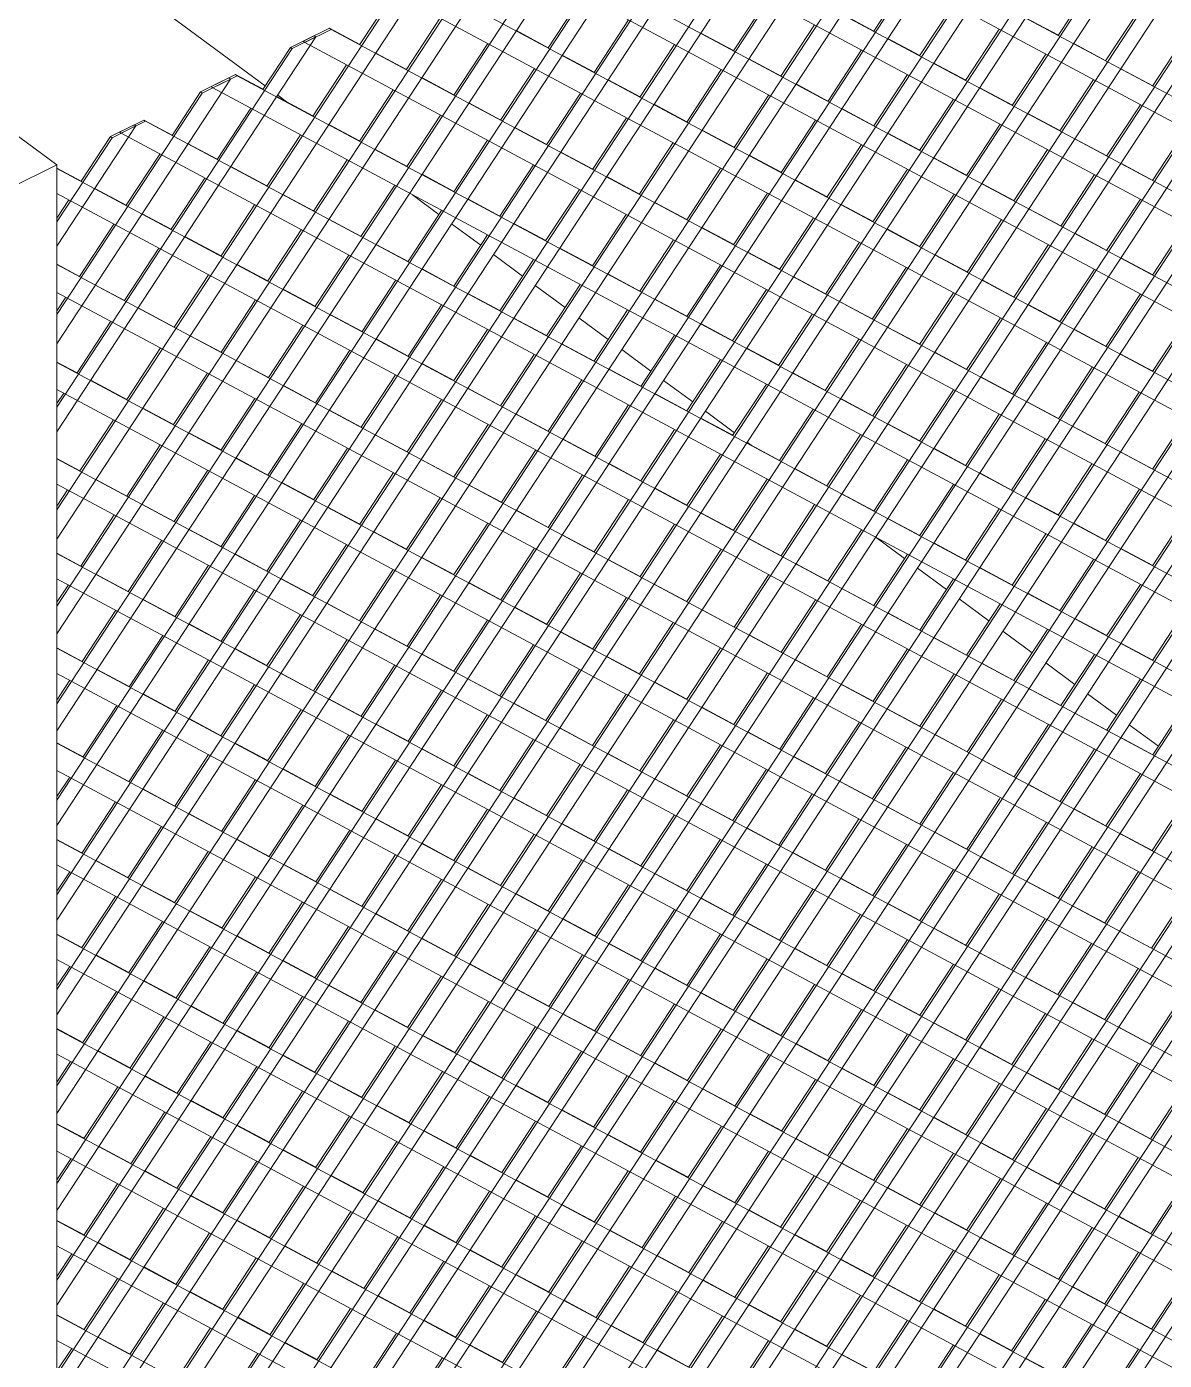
# Model space of a CAD drawing. Header units: metres. Extents: x 63 to 378, y -27 to 78.
# Drawn here: x 325.312 to 326.626, y 1.071 to 2.61 of the extents above; entities that cross this region are included whole.
import ezdxf

# ---------------------------------------------------------------- set-up
doc = ezdxf.new("R2010")
doc.units = ezdxf.units.M
doc.layers.add('M-EQPM', color=7, linetype='Continuous', lineweight=18)

# ---------------------------------------------------------------- blocks, each defined once
blk = doc.blocks.new('C_S_L_Torre - Baltimore CPSC-0817-08L - C_S_L_Torre - Baltimore CPSC-0817-08L-2352271-3D BOMBAS')
at = {"layer": 'M-EQPM'}
for p, q in [((-51.9214, 2.4508), (-55.2766, 4.93)), ((-51.6807, 2.542), (-53.2776, 3.722)), ((-49.9242, 3.4338), (-51.9214, 0.3912)), ((-51.9214, 0.3622), (-49.9242, 3.4048)), ((-51.9214, 0.4714), (-49.9983, 3.4012)), ((-50.0265, 3.3872), (-51.8855, 0.5551)), ((-51.9214, 0.5805), (-50.1043, 3.3487)), ((-50.1326, 3.3348), (-51.9214, 0.6096)), ((-49.9242, 3.3227), (-51.9214, 0.2801)), ((-51.9214, 0.6897), (-50.2104, 3.2963)), ((-50.2409, 3.2813), (-51.9214, 0.7211)), ((-51.9125, 0.2615), (-49.9242, 3.2906)), ((-51.9214, 0.8018), (-50.3193, 3.2425)), ((-50.3505, 3.2271), (-51.9214, 0.8339)), ((-49.9242, 3.2099), (-51.834, 0.3003)), ((-51.9214, 0.916), (-50.4303, 3.1877)), ((-51.8036, 0.3153), (-49.9242, 3.1785)), ((-51.2306, 2.0776), (-50.5363, 3.1352)), ((-50.5646, 3.1213), (-51.9214, 1.0542)), ((-49.9242, 3.0984), (-51.7257, 0.3538)), ((-51.9214, 1.1344), (-50.6424, 3.0828)), ((-50.6707, 3.0689), (-51.9214, 1.1634)), ((-51.6975, 0.3678), (-49.9242, 3.0693)), ((-51.9214, 1.2436), (-50.7485, 3.0304)), ((-50.779, 3.0153), (-51.9214, 1.2749)), ((-51.9214, 1.3557), (-50.8574, 2.9766)), ((-50.8886, 2.9612), (-51.9214, 1.3878)), ((-51.5914, 0.4202), (-49.9242, 2.9601)), ((-51.9214, 1.4698), (-50.9684, 2.9217)), ((-50.9966, 2.9078), (-51.9214, 1.4989)), ((-51.9214, 1.579), (-51.0744, 2.8693)), ((-51.1027, 2.8554), (-51.9214, 1.6081)), ((-51.4853, 0.4726), (-49.9242, 2.851)), ((-49.9242, 2.1505), (-51.1749, 2.8197)), ((-51.9214, 1.6882), (-51.1805, 2.8169)), ((-51.2088, 2.8029), (-51.9214, 1.7173)), ((-51.2031, 2.8057), (-49.9242, 2.1214)), ((-50.7077, 2.794), (-51.9214, 0.945)), ((-50.0626, 2.7784), (-51.6196, 0.4062)), ((-51.9214, 1.7974), (-51.2866, 2.7644)), ((-49.9242, 2.0413), (-51.281, 2.7672)), ((-51.3171, 2.7494), (-51.9214, 1.8288)), ((-51.3092, 2.7533), (-49.9242, 2.0122)), ((-51.3764, 0.5264), (-49.9242, 2.7389)), ((-51.9214, 1.9095), (-51.3955, 2.7106)), ((-49.9242, 1.9321), (-51.3871, 2.7148)), ((-51.4267, 2.6952), (-51.9214, 1.9416)), ((-51.4153, 2.7009), (-49.9242, 1.903)), ((-50.0626, 2.6692), (-51.5135, 0.4587)), ((-50.9779, 2.6051), (-50.939, 2.6644)), ((-51.9214, 2.0189), (-51.5018, 2.6581)), ((-49.9242, 1.8209), (-51.4951, 2.6614)), ((-50.7648, 2.6002), (-50.7258, 2.6595)), ((-51.5347, 2.6419), (-51.9214, 2.0527)), ((-51.5718, 2.5896), (-51.5366, 2.6433)), ((-51.5262, 2.646), (-49.9242, 1.7888)), ((-51.354, 2.586), (-51.3141, 2.6467)), ((-51.1399, 2.5826), (-51.101, 2.6419)), ((-50.9249, 2.5767), (-50.8859, 2.636)), ((-51.5178, 2.5608), (-51.4785, 2.6205)), ((-51.3009, 2.5576), (-51.2611, 2.6183)), ((-51.2703, 0.5789), (-49.9242, 2.6297)), ((-51.0146, 2.6251), (-50.9777, 2.6053)), ((-50.8024, 2.6207), (-50.7646, 2.6005)), ((-50.71, 2.5709), (-50.671, 2.6302)), ((-51.6066, 2.6087), (-51.637, 2.5936)), ((-51.6351, 2.5922), (-51.6047, 2.6073)), ((-51.6047, 2.6073), (-51.6066, 2.6087)), ((-51.6066, 2.6087), (-51.5716, 2.5899)), ((-49.9242, 1.7081), (-51.6047, 2.6073)), ((-51.3907, 2.606), (-51.3538, 2.5862)), ((-51.1775, 2.6031), (-51.1397, 2.5828)), ((-51.0851, 2.5532), (-51.0462, 2.6125)), ((-50.8718, 2.5483), (-50.8329, 2.6076)), ((-51.9214, 2.1429), (-51.6223, 2.5986)), ((-51.6241, 2.6), (-51.6515, 2.5864)), ((-51.6496, 2.5851), (-51.6223, 2.5986)), ((-51.637, 2.5936), (-51.6351, 2.5922)), ((-51.6351, 2.5922), (-49.9242, 1.6768)), ((-51.6223, 2.5986), (-51.6241, 2.6)), ((-51.463, 2.5314), (-51.4237, 2.5912)), ((-51.2479, 2.5292), (-51.208, 2.5899)), ((-50.9615, 2.5967), (-50.9247, 2.577)), ((-50.7469, 2.5911), (-50.7098, 2.5712)), ((-50.6558, 2.5419), (-50.6169, 2.6012)), ((-51.6496, 2.5851), (-51.9214, 2.1711)), ((-51.6834, 2.5379), (-51.6515, 2.5864)), ((-51.6515, 2.5864), (-51.6496, 2.5851)), ((-51.5531, 2.58), (-51.5176, 2.561)), ((-51.3376, 2.5776), (-51.3008, 2.5579)), ((-51.1221, 2.5734), (-51.0849, 2.5535)), ((-51.0309, 2.5242), (-50.992, 2.5836)), ((-50.8178, 2.5194), (-50.7789, 2.5787)), ((-51.6259, 2.5071), (-51.587, 2.5665)), ((-51.4088, 2.5024), (-51.3696, 2.5622)), ((-50.0623, 2.5598), (-51.4069, 0.5114)), ((-51.1939, 2.5003), (-51.154, 2.5611)), ((-50.9085, 2.5683), (-50.8716, 2.5486)), ((-50.6925, 2.5619), (-50.6556, 2.5422)), ((-51.9214, 2.2443), (-51.7208, 2.5499)), ((-51.7227, 2.5513), (-51.7555, 2.5351)), ((-51.7536, 2.5337), (-51.7208, 2.5499)), ((-51.7149, 2.5551), (-51.7431, 2.5412)), ((-51.7431, 2.5412), (-51.7412, 2.5398)), ((-51.7412, 2.5398), (-51.713, 2.5537)), ((-51.7208, 2.5499), (-51.7227, 2.5513)), ((-51.713, 2.5537), (-51.7149, 2.5551)), ((-51.7149, 2.5551), (-51.6832, 2.5382)), ((-49.9242, 1.5966), (-51.713, 2.5537)), ((-51.4999, 2.5516), (-51.4628, 2.5317)), ((-51.2846, 2.5492), (-51.2477, 2.5295)), ((-49.9242, 2.5495), (-51.1925, 0.6174)), ((-51.0676, 2.5443), (-51.0308, 2.5245)), ((-50.9779, 2.4959), (-50.939, 2.5552)), ((-50.763, 2.4901), (-50.7241, 2.5494)), ((-51.7536, 2.5337), (-51.9214, 2.2781)), ((-51.7884, 2.4849), (-51.7555, 2.5351)), ((-51.7555, 2.5351), (-51.7536, 2.5337)), ((-51.7412, 2.5398), (-49.9242, 1.5676)), ((-51.6674, 2.5297), (-51.6257, 2.5074)), ((-51.6551, 2.5231), (-51.6663, 2.5314)), ((-51.5719, 2.4782), (-51.533, 2.5376)), ((-51.3558, 2.4741), (-51.3165, 2.5338)), ((-51.1391, 2.471), (-51.0992, 2.5317)), ((-50.9249, 2.4675), (-50.8859, 2.5268)), ((-50.8554, 2.5399), (-50.8176, 2.5197)), ((-51.7364, 2.4571), (-51.6975, 2.5164)), ((-51.4455, 2.5225), (-51.4086, 2.5027)), ((-51.2315, 2.5208), (-51.1937, 2.5006)), ((-51.1642, 0.6313), (-49.9242, 2.5205)), ((-51.0146, 2.5159), (-50.9777, 2.4961)), ((-50.8, 2.5102), (-50.7628, 2.4904)), ((-50.7089, 2.4611), (-50.6699, 2.5204)), ((-51.9214, 2.357), (-51.8303, 2.4958)), ((-51.8321, 2.4972), (-51.8595, 2.4837)), ((-51.8576, 2.4823), (-51.8303, 2.4958)), ((-51.821, 2.5027), (-51.8492, 2.4888)), ((-51.8473, 2.4874), (-51.8191, 2.5013)), ((-51.8303, 2.4958), (-51.8321, 2.4972)), ((-51.8191, 2.5013), (-51.821, 2.5027)), ((-51.821, 2.5027), (-51.7882, 2.4852)), ((-49.9242, 1.4874), (-51.8191, 2.5013)), ((-51.6072, 2.4975), (-51.5717, 2.4785)), ((-51.5171, 2.4489), (-51.4782, 2.5082)), ((-51.3027, 2.4457), (-51.2635, 2.5054)), ((-51.0849, 2.442), (-51.0451, 2.5027)), ((-50.8709, 2.4386), (-50.8319, 2.4979)), ((-51.8576, 2.4823), (-51.9214, 2.3851)), ((-51.8933, 2.4322), (-51.8595, 2.4837)), ((-51.8595, 2.4837), (-51.8576, 2.4823)), ((-51.8492, 2.4888), (-51.8473, 2.4874)), ((-51.8473, 2.4874), (-49.9242, 1.4584)), ((-51.679, 2.4263), (-51.64, 2.4856)), ((-51.463, 2.4199), (-51.424, 2.4793)), ((-51.3924, 2.4941), (-51.3556, 2.4744)), ((-51.1761, 2.4911), (-51.1389, 2.4713)), ((-50.9615, 2.4875), (-50.9247, 2.4678)), ((-50.7455, 2.4811), (-50.7087, 2.4614)), ((-50.6558, 2.4327), (-50.6169, 2.492)), ((-51.7697, 2.4753), (-51.7362, 2.4574)), ((-51.5541, 2.4691), (-51.5169, 2.4492)), ((-51.3394, 2.4657), (-51.3025, 2.446)), ((-51.2487, 2.4168), (-51.2095, 2.4766)), ((-51.0319, 2.4136), (-50.992, 2.4744)), ((-50.8161, 2.4093), (-50.7771, 2.4686)), ((-51.9756, 2.424), (-51.9214, 2.4508)), ((-51.9214, 0.2571), (-51.9214, 2.4508)), ((-51.8413, 2.4044), (-51.8025, 2.4634)), ((-51.7205, 2.4489), (-51.6788, 2.4266)), ((-51.625, 2.3974), (-51.586, 2.4568)), ((-51.4099, 2.3916), (-51.371, 2.4509)), ((-50.0621, 2.4486), (-51.2985, 0.5649)), ((-51.1216, 2.462), (-51.0848, 2.4423)), ((-50.9085, 2.4591), (-50.8707, 2.4389)), ((-50.6925, 2.4527), (-50.6556, 2.433)), ((-51.9214, 2.4472), (-51.8933, 2.4322)), ((-51.9214, 2.4468), (-51.9214, 2.4178)), ((-49.9242, 1.3782), (-51.9214, 2.4468)), ((-51.7893, 2.3765), (-51.7505, 2.4356)), ((-51.4996, 2.44), (-51.4628, 2.4202)), ((-51.2863, 2.4373), (-51.2485, 2.4171)), ((-51.1939, 2.3875), (-51.1547, 2.4472)), ((-49.9242, 2.4403), (-51.0864, 0.6698)), ((-51.0686, 2.4336), (-51.0317, 2.4139)), ((-50.9788, 2.3852), (-50.939, 2.446)), ((-50.7619, 2.3803), (-50.723, 2.4396)), ((-51.9214, 2.4178), (-49.9242, 1.3492)), ((-51.8775, 2.4238), (-51.8413, 2.4044)), ((-51.5702, 2.3681), (-51.5312, 2.4274)), ((-51.3569, 2.3632), (-51.3179, 2.4225)), ((-51.1397, 2.3585), (-51.1005, 2.4183)), ((-50.853, 2.4294), (-50.8159, 2.4096)), ((-51.9214, 2.3894), (-51.9075, 2.4106)), ((-51.7318, 2.3458), (-51.6931, 2.4048)), ((-51.6603, 2.4167), (-51.6248, 2.3977)), ((-51.4801, 2.3938), (-51.5107, 2.4165)), ((-51.4466, 2.4116), (-51.4097, 2.3918)), ((-51.2309, 2.4076), (-51.1937, 2.3878)), ((-51.0581, 0.6837), (-49.9242, 2.4113)), ((-51.0155, 2.4052), (-50.9787, 2.3855)), ((-50.9249, 2.3563), (-50.885, 2.4171)), ((-50.7089, 2.3519), (-50.6699, 2.4112)), ((-51.8228, 2.3945), (-51.7893, 2.3765)), ((-51.6071, 2.3883), (-51.57, 2.3684)), ((-51.516, 2.3391), (-51.4771, 2.3984)), ((-51.3029, 2.3343), (-51.2639, 2.3936)), ((-51.0867, 2.3301), (-51.0475, 2.3899)), ((-50.87, 2.327), (-50.8302, 2.3878)), ((-50.7986, 2.4003), (-50.7617, 2.3806)), ((-51.9214, 2.3851), (-51.9214, 2.357)), ((-51.8953, 2.3221), (-51.8556, 2.3826)), ((-51.6778, 2.3169), (-51.6391, 2.3759)), ((-51.4318, 2.3582), (-51.4654, 2.3829)), ((-51.3935, 2.3832), (-51.3567, 2.3635)), ((-51.1764, 2.3785), (-51.1396, 2.3588)), ((-50.9625, 2.3769), (-50.9247, 2.3566)), ((-50.7455, 2.3719), (-50.7087, 2.3522)), ((-50.6558, 2.3235), (-50.6169, 2.3828)), ((-51.7735, 2.3681), (-51.7318, 2.3458)), ((-51.5527, 2.3591), (-51.5158, 2.3394)), ((-51.463, 2.3107), (-51.424, 2.3701)), ((-51.2481, 2.305), (-51.2091, 2.3643)), ((-51.0337, 2.3017), (-50.9944, 2.3615)), ((-50.8159, 2.298), (-50.776, 2.3588)), ((-51.8433, 2.2943), (-51.8036, 2.3548)), ((-51.623, 2.2876), (-51.5843, 2.3466)), ((-51.3836, 2.3225), (-51.4171, 2.3473)), ((-51.4099, 2.2824), (-51.371, 2.3417)), ((-51.3405, 2.3548), (-51.3027, 2.3346)), ((-51.1234, 2.3501), (-51.0865, 2.3304)), ((-50.907, 2.3472), (-50.8699, 2.3273)), ((-50.6925, 2.3435), (-50.6556, 2.3238)), ((-51.9214, 2.3361), (-51.8953, 2.3221)), ((-51.9214, 2.3357), (-51.9214, 2.3036)), ((-49.9242, 1.2671), (-51.9214, 2.3357)), ((-51.7133, 2.3359), (-51.6778, 2.3169)), ((-51.4996, 2.3308), (-51.4628, 2.311)), ((-51.285, 2.3251), (-51.2479, 2.3052)), ((-51.1939, 2.276), (-51.155, 2.3353)), ((-50.9797, 2.2728), (-50.9404, 2.3326)), ((-49.9242, 2.3305), (-50.9797, 0.7225)), ((-50.7628, 2.2697), (-50.723, 2.3304)), ((-51.8768, 2.3122), (-51.8433, 2.2943)), ((-51.7858, 2.2635), (-51.7461, 2.324)), ((-51.5689, 2.2586), (-51.5301, 2.3176)), ((-51.3344, 2.2862), (-51.3688, 2.3116)), ((-51.3559, 2.2535), (-51.317, 2.3128)), ((-51.0703, 2.3217), (-51.0335, 2.302)), ((-50.8526, 2.318), (-50.8157, 2.2983)), ((-51.9214, 2.3036), (-49.9331, 1.2397)), ((-51.9214, 2.2824), (-51.911, 2.2982)), ((-51.7318, 2.2347), (-51.6921, 2.2951)), ((-51.6602, 2.3075), (-51.623, 2.2876)), ((-51.4466, 2.3024), (-51.4097, 2.2827)), ((-51.2306, 2.296), (-51.1937, 2.2763)), ((-51.1409, 2.2476), (-51.1019, 2.3069)), ((-50.9492, 0.7376), (-49.9242, 2.2992)), ((-50.9249, 2.2435), (-50.8856, 2.3033)), ((-50.7098, 2.2413), (-50.6699, 2.302)), ((-51.8275, 2.2859), (-51.7858, 2.2635)), ((-51.5158, 2.2302), (-51.4771, 2.2893)), ((-51.3011, 2.2241), (-51.2622, 2.2835)), ((-51.0173, 2.2933), (-50.9795, 2.2731)), ((-50.7995, 2.2897), (-50.7627, 2.2699)), ((-51.9214, 2.2781), (-51.9214, 2.2443)), ((-51.8981, 2.2108), (-51.859, 2.2703)), ((-51.677, 2.2053), (-51.6373, 2.2658)), ((-51.6057, 2.2783), (-51.5689, 2.2586)), ((-51.3935, 2.274), (-51.3557, 2.2538)), ((-51.2846, 2.2493), (-51.3184, 2.2743)), ((-51.1775, 2.2676), (-51.1407, 2.2479)), ((-51.0878, 2.2192), (-51.0489, 2.2785)), ((-50.9618, 2.2637), (-50.9247, 2.2438)), ((-50.8707, 2.2145), (-50.8315, 2.2743)), ((-50.6558, 2.2124), (-50.6159, 2.2731)), ((-51.7673, 2.2536), (-51.7318, 2.2347)), ((-51.5527, 2.2499), (-51.5158, 2.2302)), ((-51.4628, 2.2018), (-51.424, 2.2609)), ((-51.2469, 2.1952), (-51.208, 2.2545)), ((-51.0338, 2.1903), (-50.9949, 2.2496)), ((-50.7465, 2.2613), (-50.7096, 2.2416)), ((-51.8406, 2.18), (-51.8016, 2.2395)), ((-51.6228, 2.1763), (-51.5832, 2.2368)), ((-51.3381, 2.2443), (-51.3009, 2.2244)), ((-51.2353, 2.2129), (-51.2688, 2.2377)), ((-51.1245, 2.2392), (-51.0876, 2.2195)), ((-50.9074, 2.2345), (-50.8705, 2.2148)), ((-50.8177, 2.1862), (-50.7784, 2.2459)), ((-50.6934, 2.2329), (-50.6556, 2.2127)), ((-51.9214, 2.2232), (-51.8981, 2.2108)), ((-51.9214, 2.2229), (-51.9214, 2.1915)), ((-50.0115, 1.201), (-51.9214, 2.2229)), ((-51.7142, 2.2252), (-51.677, 2.2053)), ((-51.4996, 2.2216), (-51.4628, 2.2018)), ((-51.4088, 2.1729), (-51.37, 2.232)), ((-51.1939, 2.1668), (-51.155, 2.2261)), ((-50.979, 2.161), (-50.9401, 2.2203)), ((-49.9242, 2.2191), (-50.8714, 0.776)), ((-50.7646, 2.1578), (-50.7254, 2.2175)), ((-51.8823, 2.2024), (-51.8406, 2.18)), ((-51.7866, 2.1511), (-51.7476, 2.2106)), ((-51.5698, 2.148), (-51.5301, 2.2084)), ((-51.354, 2.1436), (-51.3152, 2.2027)), ((-51.2836, 2.2152), (-51.2468, 2.1955)), ((-51.187, 2.1773), (-51.2206, 2.2021)), ((-51.0714, 2.2108), (-51.0336, 2.1906)), ((-50.8543, 2.2062), (-50.8175, 2.1864)), ((-51.9214, 2.1915), (-50.042, 1.1859)), ((-51.9214, 2.1753), (-51.9134, 2.1874)), ((-51.6597, 2.1961), (-51.6228, 2.1763)), ((-51.4466, 2.1932), (-51.4088, 2.1729)), ((-51.2306, 2.1868), (-51.1937, 2.1671)), ((-51.1409, 2.1384), (-51.1019, 2.1977)), ((-50.9249, 2.132), (-50.8859, 2.1913)), ((-50.8432, 0.79), (-49.9242, 2.19)), ((-50.7106, 2.1289), (-50.6714, 2.1886)), ((-51.9214, 2.1711), (-51.9214, 2.1429)), ((-51.7318, 2.1218), (-51.6928, 2.1813)), ((-51.5168, 2.1196), (-51.4771, 2.1801)), ((-51.2998, 2.1146), (-51.2611, 2.1737)), ((-51.016, 2.1812), (-50.9788, 2.1613)), ((-50.8013, 2.1778), (-50.7644, 2.1581)), ((-51.8948, 2.0975), (-51.856, 2.1566)), ((-51.8221, 2.1701), (-51.7866, 2.1511)), ((-51.6067, 2.1677), (-51.5698, 2.148)), ((-51.3911, 2.1635), (-51.354, 2.1436)), ((-51.1775, 2.1584), (-51.1407, 2.1387)), ((-51.1388, 2.1416), (-51.1723, 2.1664)), ((-51.0869, 2.1095), (-51.0479, 2.1688)), ((-50.8718, 2.1036), (-50.8329, 2.163)), ((-50.6558, 2.0996), (-50.6166, 2.1593)), ((-51.769, 2.1417), (-51.7318, 2.1218)), ((-51.6777, 2.0928), (-51.6386, 2.1523)), ((-51.4628, 2.0907), (-51.4231, 2.1512)), ((-51.2468, 2.0863), (-51.208, 2.1453)), ((-50.9615, 2.152), (-50.9247, 2.1323)), ((-50.7482, 2.1494), (-50.7104, 2.1292)), ((-51.8408, 2.0686), (-51.802, 2.1277)), ((-51.5536, 2.1393), (-51.5168, 2.1196)), ((-51.3367, 2.1344), (-51.2998, 2.1146)), ((-51.1245, 2.13), (-51.0867, 2.1098)), ((-51.1194, 2.1273), (-51.124, 2.1307)), ((-51.0321, 2.0802), (-50.9931, 2.1395)), ((-50.8188, 2.0753), (-50.7798, 2.1346)), ((-51.9214, 2.1118), (-51.8948, 2.0975)), ((-51.9214, 2.1114), (-51.9214, 2.0823)), ((-50.1198, 1.1474), (-51.9214, 2.1114)), ((-51.7145, 2.1126), (-51.6777, 2.0928)), ((-51.6246, 2.0645), (-51.5856, 2.1239)), ((-51.5006, 2.1109), (-51.4628, 2.0907)), ((-51.408, 2.0614), (-51.3683, 2.1218)), ((-51.1937, 2.0579), (-51.155, 2.1169)), ((-50.9779, 2.0512), (-50.939, 2.1105)), ((-50.9085, 2.1237), (-50.8716, 2.1039)), ((-50.6928, 2.1197), (-50.6556, 2.0998)), ((-51.786, 2.0393), (-51.7472, 2.0983)), ((-51.5716, 2.0361), (-51.5325, 2.0956)), ((-51.2836, 2.106), (-51.2468, 2.0863)), ((-51.069, 2.1004), (-51.0319, 2.0805)), ((-50.8554, 2.0953), (-50.8186, 2.0755)), ((-50.7648, 2.0464), (-50.7258, 2.1057)), ((-51.9214, 2.0823), (-50.1481, 1.1335)), ((-51.8755, 2.0872), (-51.8408, 2.0686)), ((-51.6615, 2.0842), (-51.6246, 2.0645)), ((-51.4451, 2.0812), (-51.408, 2.0614)), ((-51.3538, 2.0324), (-51.3141, 2.0929)), ((-51.1397, 2.029), (-51.101, 2.088)), ((-50.9249, 2.0228), (-50.8859, 2.0821)), ((-51.9214, 1.0252), (-51.2308, 2.0773)), ((-51.9214, 2.057), (-51.909, 2.0759)), ((-51.7318, 2.0103), (-51.6931, 2.0694)), ((-51.5176, 2.0072), (-51.4785, 2.0667)), ((-51.3008, 2.004), (-51.2611, 2.0645)), ((-51.2305, 2.0776), (-51.1937, 2.0579)), ((-51.0146, 2.0712), (-50.9777, 2.0515)), ((-50.8024, 2.0669), (-50.7646, 2.0467)), ((-50.71, 2.017), (-50.671, 2.0764)), ((-51.9214, 2.0527), (-51.9214, 2.0189)), ((-51.8231, 2.0592), (-51.786, 2.0393)), ((-51.6084, 2.0558), (-51.5716, 2.0361)), ((-51.3907, 2.0521), (-51.3538, 2.0324)), ((-51.1775, 2.0492), (-51.1397, 2.029)), ((-51.0849, 1.9997), (-51.0462, 2.0587)), ((-50.8718, 1.9944), (-50.8329, 2.0538)), ((-51.8938, 1.9878), (-51.8551, 2.0469)), ((-51.6788, 1.982), (-51.64, 2.041)), ((-51.4628, 1.9779), (-51.4237, 2.0373)), ((-51.2477, 1.9756), (-51.208, 2.0361)), ((-50.9615, 2.0428), (-50.9247, 2.0231)), ((-50.7469, 2.0372), (-50.7098, 2.0173)), ((-50.6558, 1.9881), (-50.6169, 2.0474)), ((-51.839, 1.9585), (-51.8003, 2.0175)), ((-51.7687, 2.0301), (-51.7318, 2.0103)), ((-51.5554, 2.0274), (-51.5176, 2.0072)), ((-51.3376, 2.0237), (-51.3008, 2.004)), ((-51.1221, 2.0195), (-51.0849, 1.9997)), ((-51.0308, 1.9707), (-50.992, 2.0297)), ((-50.9422, 1.9964), (-50.9751, 2.0206)), ((-50.8178, 1.9656), (-50.7789, 2.0249)), ((-51.9214, 2.0026), (-51.8938, 1.9878)), ((-51.9214, 2.0022), (-51.9214, 1.9731)), ((-50.2259, 1.095), (-51.9214, 2.0022)), ((-51.7156, 2.0017), (-51.6788, 1.982)), ((-51.6257, 1.9536), (-51.587, 2.0126)), ((-51.4086, 1.9489), (-51.3696, 2.0084)), ((-51.1937, 1.9467), (-51.154, 2.0072)), ((-50.9085, 2.0145), (-50.8716, 1.9947)), ((-50.6925, 2.0081), (-50.6556, 1.9884)), ((-51.7849, 1.9295), (-51.7461, 1.9886)), ((-51.4999, 1.9977), (-51.4628, 1.9779)), ((-51.2846, 1.9953), (-51.2477, 1.9756)), ((-51.0676, 1.9904), (-51.0308, 1.9707)), ((-50.9777, 1.9423), (-50.939, 2.0013)), ((-50.763, 1.9362), (-50.7241, 1.9955)), ((-51.9214, 1.9731), (-50.7775, 1.3611)), ((-51.8755, 1.978), (-51.839, 1.9585)), ((-51.6626, 1.9733), (-51.6257, 1.9536)), ((-51.5717, 1.9247), (-51.533, 1.9837)), ((-51.3556, 1.9205), (-51.3165, 1.98)), ((-51.1389, 1.9174), (-51.0992, 1.9779)), ((-50.894, 1.9607), (-50.9275, 1.9855)), ((-50.9247, 1.9139), (-50.8859, 1.973)), ((-50.8554, 1.9861), (-50.8176, 1.9658)), ((-51.9214, 1.9459), (-51.908, 1.9662)), ((-51.7318, 1.9011), (-51.6931, 1.9602)), ((-51.4455, 1.9686), (-51.4086, 1.9489)), ((-51.2315, 1.967), (-51.1937, 1.9467)), ((-51.0146, 1.962), (-50.9777, 1.9423)), ((-50.8, 1.9564), (-50.7628, 1.9365)), ((-50.7089, 1.9073), (-50.6699, 1.9666)), ((-51.9214, 1.9416), (-51.9214, 1.9095)), ((-51.8217, 1.9492), (-51.7849, 1.9295)), ((-51.6095, 1.9449), (-51.5717, 1.9247)), ((-51.5169, 1.8954), (-51.4782, 1.9544)), ((-51.3924, 1.9402), (-51.3556, 1.9205)), ((-51.3025, 1.8921), (-51.2635, 1.9516)), ((-51.0848, 1.8884), (-51.0451, 1.9489)), ((-50.8448, 1.9244), (-50.8792, 1.9498)), ((-50.8707, 1.885), (-50.8319, 1.9441)), ((-51.8922, 1.8774), (-51.8533, 1.9367)), ((-51.6788, 1.8728), (-51.64, 1.9318)), ((-51.4628, 1.8664), (-51.424, 1.9254)), ((-51.1761, 1.9373), (-51.1389, 1.9174)), ((-50.9615, 1.9336), (-50.9247, 1.9139)), ((-50.7455, 1.9273), (-50.7087, 1.9075)), ((-50.6558, 1.8789), (-50.6169, 1.9382)), ((-51.7687, 1.9209), (-51.7318, 1.9011)), ((-51.5541, 1.9152), (-51.5169, 1.8954)), ((-51.3394, 1.9118), (-51.3025, 1.8921)), ((-51.2485, 1.8632), (-51.2095, 1.9227)), ((-51.0317, 1.86), (-50.992, 1.9205)), ((-50.795, 1.8876), (-50.8288, 1.9125)), ((-50.8159, 1.8557), (-50.7771, 1.9147)), ((-51.8381, 1.8484), (-51.7992, 1.9077)), ((-51.6248, 1.8439), (-51.586, 1.9029)), ((-51.4097, 1.838), (-51.371, 1.897)), ((-51.1216, 1.9082), (-51.0848, 1.8884)), ((-50.9085, 1.9053), (-50.8707, 1.885)), ((-50.6917, 1.8984), (-50.6556, 1.8792)), ((-51.9214, 1.8934), (-51.8921, 1.8777)), ((-51.9214, 1.893), (-51.9214, 1.8639)), ((-50.332, 1.0426), (-51.9214, 1.893)), ((-51.785, 1.82), (-51.7461, 1.8794)), ((-51.7156, 1.8925), (-51.6788, 1.8728)), ((-51.4996, 1.8861), (-51.4628, 1.8664)), ((-51.2863, 1.8835), (-51.2485, 1.8632)), ((-51.1937, 1.8339), (-51.1547, 1.8934)), ((-51.0686, 1.8798), (-51.0317, 1.86)), ((-50.9787, 1.8317), (-50.939, 1.8921)), ((-50.7617, 1.8267), (-50.723, 1.8858)), ((-51.9214, 1.8639), (-50.3603, 1.0286)), ((-51.8748, 1.8684), (-51.8379, 1.8487)), ((-51.6626, 1.8641), (-51.6248, 1.8439)), ((-51.57, 1.8145), (-51.5312, 1.8736)), ((-51.3567, 1.8096), (-51.3179, 1.8686)), ((-51.1396, 1.8049), (-51.1005, 1.8644)), ((-50.9247, 1.8028), (-50.885, 1.8632)), ((-50.853, 1.8756), (-50.8159, 1.8557)), ((-50.7457, 1.8512), (-50.7792, 1.8759)), ((-51.9214, 1.833), (-51.9064, 1.8559)), ((-51.732, 1.7917), (-51.6931, 1.851)), ((-51.4466, 1.8577), (-51.4097, 1.838)), ((-51.2309, 1.8538), (-51.1937, 1.8339)), ((-51.0155, 1.8514), (-50.9787, 1.8317)), ((-50.7087, 1.7983), (-50.6699, 1.8574)), ((-51.8217, 1.8401), (-51.7849, 1.8203)), ((-51.6071, 1.8344), (-51.57, 1.8145)), ((-51.5158, 1.7856), (-51.4771, 1.8446)), ((-51.3027, 1.7807), (-51.2639, 1.8398)), ((-51.0865, 1.7765), (-51.0475, 1.836)), ((-50.8699, 1.7734), (-50.8302, 1.8339)), ((-50.7986, 1.8464), (-50.7617, 1.8267)), ((-50.6974, 1.8155), (-50.731, 1.8403)), ((-51.9214, 1.8288), (-51.9214, 1.7974)), ((-51.8914, 1.7672), (-51.8522, 1.8269)), ((-51.678, 1.7628), (-51.6391, 1.8221)), ((-51.3935, 1.8293), (-51.3567, 1.8096)), ((-51.1764, 1.8247), (-51.1396, 1.8049)), ((-50.9625, 1.823), (-50.9247, 1.8028)), ((-50.7455, 1.8181), (-50.7087, 1.7983)), ((-50.6556, 1.77), (-50.6169, 1.829)), ((-51.7687, 1.8117), (-51.7318, 1.7919)), ((-51.5527, 1.8053), (-51.5158, 1.7856)), ((-51.4628, 1.7572), (-51.424, 1.8162)), ((-51.2479, 1.7514), (-51.2091, 1.8104)), ((-51.0335, 1.7482), (-50.9944, 1.8076)), ((-50.8157, 1.7445), (-50.776, 1.8049)), ((-50.6491, 1.7798), (-50.6827, 1.8046)), ((-51.8384, 1.7388), (-51.7992, 1.7985)), ((-51.6232, 1.7334), (-51.5843, 1.7928)), ((-51.4097, 1.7288), (-51.371, 1.7878)), ((-51.3405, 1.801), (-51.3027, 1.7807)), ((-51.1234, 1.7963), (-51.0865, 1.7765)), ((-50.907, 1.7933), (-50.8699, 1.7734)), ((-50.6925, 1.7897), (-50.6556, 1.77)), ((-51.9214, 1.7836), (-51.8912, 1.7675)), ((-51.9214, 1.7832), (-51.9214, 1.7519)), ((-50.4387, 0.9899), (-51.9214, 1.7832)), ((-51.7156, 1.7833), (-51.6778, 1.7631)), ((-51.4996, 1.7769), (-51.4628, 1.7572)), ((-51.285, 1.7713), (-51.2479, 1.7514)), ((-51.1937, 1.7224), (-51.155, 1.7815)), ((-50.9794, 1.7193), (-50.9404, 1.7787)), ((-50.7627, 1.7161), (-50.723, 1.7766)), ((-51.8751, 1.7588), (-51.8382, 1.7391)), ((-51.7853, 1.7104), (-51.7461, 1.7702)), ((-51.569, 1.7045), (-51.5301, 1.7638)), ((-51.3557, 1.6999), (-51.317, 1.7589)), ((-51.0703, 1.7679), (-51.0335, 1.7482)), ((-50.8526, 1.7642), (-50.8157, 1.7445)), ((-51.9214, 1.7519), (-50.4691, 0.9748)), ((-51.9214, 1.7216), (-51.9066, 1.744)), ((-51.7313, 1.6815), (-51.6921, 1.7413)), ((-51.6602, 1.7536), (-51.623, 1.7337)), ((-51.4466, 1.7485), (-51.4097, 1.7288)), ((-51.2306, 1.7421), (-51.1937, 1.7224)), ((-51.1407, 1.694), (-51.1019, 1.7531)), ((-50.9247, 1.6899), (-50.8856, 1.7494)), ((-50.7096, 1.6877), (-50.6699, 1.7482)), ((-51.822, 1.7304), (-51.7851, 1.7107)), ((-51.6057, 1.7245), (-51.5689, 1.7048)), ((-51.516, 1.6761), (-51.4771, 1.7354)), ((-51.3009, 1.6706), (-51.2622, 1.7296)), ((-51.0876, 1.6657), (-51.0489, 1.7247)), ((-51.0173, 1.7395), (-50.9796, 1.7193)), ((-50.7995, 1.7358), (-50.7627, 1.7161)), ((-51.9214, 1.7173), (-51.9214, 1.6882)), ((-51.8925, 1.6563), (-51.8536, 1.7156)), ((-51.6765, 1.6522), (-51.6373, 1.7119)), ((-51.3935, 1.7201), (-51.3557, 1.6999)), ((-51.1775, 1.7138), (-51.1407, 1.694)), ((-50.9618, 1.7098), (-50.9247, 1.6899)), ((-50.8705, 1.661), (-50.8322, 1.7193)), ((-50.6563, 1.6592), (-50.6168, 1.7193)), ((-51.769, 1.702), (-51.7312, 1.6818)), ((-51.5527, 1.6961), (-51.5158, 1.6764)), ((-51.463, 1.6477), (-51.424, 1.707)), ((-51.2468, 1.6416), (-51.208, 1.7006)), ((-51.0336, 1.6368), (-50.9949, 1.6958)), ((-50.7465, 1.7074), (-50.7096, 1.6877)), ((-51.8395, 1.6279), (-51.8006, 1.6872)), ((-51.6224, 1.6232), (-51.5832, 1.683)), ((-51.3381, 1.6905), (-51.3009, 1.6706)), ((-51.1245, 1.6854), (-51.0876, 1.6657)), ((-50.9074, 1.6807), (-50.8705, 1.661)), ((-50.8175, 1.6326), (-50.7784, 1.6921)), ((-50.6934, 1.679), (-50.6563, 1.6592)), ((-51.9214, 1.6721), (-51.8924, 1.6566)), ((-51.9214, 1.6717), (-51.9214, 1.6427)), ((-50.547, 0.9363), (-51.9214, 1.6717)), ((-51.7135, 1.6724), (-51.6763, 1.6525)), ((-51.4996, 1.6677), (-51.4628, 1.648)), ((-51.409, 1.6188), (-51.37, 1.6781)), ((-51.1937, 1.6132), (-51.155, 1.6723)), ((-50.9788, 1.6074), (-50.9401, 1.6665)), ((-50.7644, 1.6042), (-50.7254, 1.6637)), ((-51.8755, 1.6476), (-51.8393, 1.6282)), ((-51.7855, 1.599), (-51.7466, 1.6583)), ((-51.5693, 1.5948), (-51.5301, 1.6546)), ((-51.3542, 1.5895), (-51.3152, 1.6488)), ((-51.2836, 1.6613), (-51.2468, 1.6416)), ((-51.0714, 1.657), (-51.0336, 1.6368)), ((-50.8543, 1.6523), (-50.8175, 1.6326)), ((-51.9214, 1.6427), (-50.5752, 0.9224)), ((-51.9214, 1.6124), (-51.9066, 1.6348)), ((-51.6591, 1.6432), (-51.6222, 1.6235)), ((-51.4466, 1.6393), (-51.4088, 1.6191)), ((-51.2306, 1.633), (-51.1937, 1.6132)), ((-51.1407, 1.5848), (-51.1019, 1.6439)), ((-50.9247, 1.5785), (-50.8859, 1.6375)), ((-50.7111, 1.5757), (-50.672, 1.6351)), ((-51.8231, 1.6195), (-51.7853, 1.5993)), ((-51.7307, 1.5697), (-51.6918, 1.629)), ((-51.5163, 1.5664), (-51.4771, 1.6262)), ((-51.3, 1.5605), (-51.2611, 1.6198)), ((-51.016, 1.6273), (-50.9788, 1.6074)), ((-50.8013, 1.6239), (-50.7644, 1.6042)), ((-51.9214, 1.6081), (-51.9214, 1.579)), ((-51.8924, 1.5474), (-51.8536, 1.6064)), ((-51.606, 1.6148), (-51.5691, 1.5951)), ((-51.3911, 1.6097), (-51.354, 1.5898)), ((-51.1775, 1.6046), (-51.1407, 1.5848)), ((-51.0867, 1.556), (-51.0479, 1.615)), ((-50.8716, 1.5501), (-50.8329, 1.6091)), ((-50.6569, 1.5467), (-50.6179, 1.6062)), ((-51.7677, 1.5898), (-51.7305, 1.57)), ((-51.6765, 1.5407), (-51.6376, 1.6)), ((-51.553, 1.5865), (-51.5161, 1.5667)), ((-51.4623, 1.5376), (-51.4231, 1.5973)), ((-51.2469, 1.5321), (-51.208, 1.5914)), ((-50.9615, 1.5982), (-50.9247, 1.5785)), ((-50.7482, 1.5955), (-50.7111, 1.5757)), ((-51.8384, 1.5185), (-51.7996, 1.5775)), ((-51.6235, 1.5123), (-51.5846, 1.5716)), ((-51.3367, 1.5805), (-51.2998, 1.5608)), ((-51.1245, 1.5762), (-51.0867, 1.556)), ((-51.0319, 1.5266), (-50.9931, 1.5857)), ((-50.8186, 1.5217), (-50.7798, 1.5807)), ((-51.9214, 1.5629), (-51.8924, 1.5474)), ((-51.9214, 1.5625), (-51.9214, 1.5335)), ((-50.6531, 0.8839), (-51.9214, 1.5625)), ((-51.7132, 1.5607), (-51.6763, 1.541)), ((-51.4999, 1.5581), (-51.4621, 1.5378)), ((-51.4075, 1.5082), (-51.3683, 1.568)), ((-51.1939, 1.5037), (-51.155, 1.5631)), ((-50.9777, 1.4977), (-50.939, 1.5567)), ((-50.9085, 1.5698), (-50.8716, 1.5501)), ((-50.6938, 1.5664), (-50.6569, 1.5467)), ((-51.7835, 1.4892), (-51.7448, 1.5482)), ((-51.5704, 1.4839), (-51.5315, 1.5433)), ((-51.2836, 1.5521), (-51.2468, 1.5324)), ((-51.069, 1.5465), (-51.0319, 1.5266)), ((-50.8554, 1.5414), (-50.8186, 1.5217)), ((-50.7652, 1.4932), (-50.7265, 1.5522)), ((-51.9214, 1.5335), (-50.6813, 0.87)), ((-51.9214, 1.5032), (-51.9066, 1.5256)), ((-51.8755, 1.5384), (-51.8384, 1.5185)), ((-51.6602, 1.5323), (-51.6233, 1.5126)), ((-51.4444, 1.5284), (-51.4073, 1.5085)), ((-51.3533, 1.4793), (-51.3141, 1.539)), ((-51.1399, 1.4749), (-51.101, 1.5342)), ((-50.9247, 1.4693), (-50.8859, 1.5283)), ((-51.8207, 1.509), (-51.7835, 1.4892)), ((-51.7294, 1.4602), (-51.6906, 1.5192)), ((-51.5165, 1.4551), (-51.4775, 1.5144)), ((-51.3003, 1.4509), (-51.2611, 1.5106)), ((-51.2306, 1.5238), (-51.1937, 1.504)), ((-51.0146, 1.5174), (-50.9777, 1.4977)), ((-50.8024, 1.513), (-50.7652, 1.4932)), ((-50.7111, 1.4642), (-50.6723, 1.5232)), ((-51.9214, 1.4989), (-51.9214, 1.4698)), ((-51.8914, 1.4377), (-51.8527, 1.4967)), ((-51.6071, 1.5039), (-51.5703, 1.4842)), ((-51.39, 1.4993), (-51.3531, 1.4795)), ((-51.1775, 1.4954), (-51.1397, 1.4751)), ((-51.0851, 1.4455), (-51.0462, 1.5048)), ((-50.8716, 1.4409), (-50.8329, 1.4999)), ((-50.658, 1.4358), (-50.6193, 1.4948)), ((-51.7663, 1.4799), (-51.7294, 1.4602)), ((-51.6763, 1.4318), (-51.6376, 1.4908)), ((-51.4616, 1.4257), (-51.4227, 1.485)), ((-51.2472, 1.4225), (-51.208, 1.4822)), ((-50.9615, 1.489), (-50.9247, 1.4693)), ((-50.7479, 1.4839), (-50.7111, 1.4642)), ((-51.8366, 1.4083), (-51.7978, 1.4674)), ((-51.5541, 1.4756), (-51.5163, 1.4553)), ((-51.337, 1.4709), (-51.3001, 1.4512)), ((-51.1221, 1.4657), (-51.0849, 1.4458)), ((-51.0309, 1.4166), (-50.992, 1.4759)), ((-50.8183, 1.4123), (-50.7795, 1.4714)), ((-51.9214, 1.4537), (-51.8914, 1.4377)), ((-51.9214, 1.4533), (-51.9214, 1.4243)), ((-50.7592, 0.8315), (-51.9214, 1.4533)), ((-51.7132, 1.4515), (-51.6763, 1.4318)), ((-51.6233, 1.4034), (-51.5846, 1.4624)), ((-51.4075, 1.3968), (-51.3686, 1.4561)), ((-51.1932, 1.3936), (-51.154, 1.4534)), ((-50.9779, 1.3882), (-50.939, 1.4475)), ((-50.9085, 1.4606), (-50.8716, 1.4409)), ((-50.6949, 1.4555), (-50.658, 1.4358)), ((-51.7824, 1.3794), (-51.7437, 1.4384)), ((-51.5693, 1.3745), (-51.5306, 1.4336)), ((-51.4986, 1.4459), (-51.4615, 1.426)), ((-51.2839, 1.4425), (-51.2471, 1.4228)), ((-51.0676, 1.4366), (-51.0308, 1.4168)), ((-50.8554, 1.4322), (-50.8183, 1.4123)), ((-50.7641, 1.3834), (-50.7254, 1.4424)), ((-51.9214, 1.4243), (-50.7874, 0.8175)), ((-51.8737, 1.4282), (-51.8366, 1.4083)), ((-51.6602, 1.4231), (-51.6233, 1.4034)), ((-51.4442, 1.4168), (-51.4073, 1.397)), ((-51.3544, 1.3684), (-51.3155, 1.4277)), ((-51.1384, 1.3643), (-51.0992, 1.424)), ((-50.9249, 1.3598), (-50.8859, 1.4191)), ((-51.9214, 1.392), (-51.9057, 1.4159)), ((-51.7294, 1.351), (-51.6906, 1.41)), ((-51.5145, 1.3452), (-51.4758, 1.4042)), ((-51.2309, 1.4141), (-51.1931, 1.3939)), ((-51.0146, 1.4082), (-50.9777, 1.3885)), ((-50.801, 1.4031), (-50.7641, 1.3834)), ((-50.7111, 1.355), (-50.6723, 1.414)), ((-51.9214, 1.3878), (-51.9214, 1.3557)), ((-51.8901, 1.3268), (-51.8509, 1.3866)), ((-51.8193, 1.3991), (-51.7824, 1.3794)), ((-51.6071, 1.3948), (-51.5693, 1.3745)), ((-51.3911, 1.3884), (-51.3543, 1.3687)), ((-51.3014, 1.34), (-51.2625, 1.3993)), ((-51.0843, 1.3353), (-51.0451, 1.3951)), ((-50.8715, 1.3312), (-50.8326, 1.3906)), ((-51.7663, 1.3707), (-51.7294, 1.351)), ((-51.6763, 1.3226), (-51.6376, 1.3816)), ((-51.4603, 1.3162), (-51.4216, 1.3753)), ((-51.2474, 1.3111), (-51.2085, 1.3704)), ((-51.1754, 1.3844), (-51.1383, 1.3646)), ((-50.9615, 1.3798), (-50.9247, 1.3601)), ((-50.7479, 1.3747), (-50.7111, 1.355)), ((-50.658, 1.3266), (-50.6193, 1.3856)), ((-51.836, 1.2978), (-51.7967, 1.3576)), ((-51.5517, 1.3651), (-51.5145, 1.3452)), ((-51.3381, 1.36), (-51.3012, 1.3403)), ((-51.121, 1.3553), (-51.0841, 1.3356)), ((-51.0312, 1.3069), (-50.992, 1.3667)), ((-50.8174, 1.3023), (-50.7788, 1.3611)), ((-50.7764, 1.3605), (-50.2542, 1.0811)), ((-51.9214, 1.3439), (-51.8899, 1.3271)), ((-51.9214, 1.3435), (-51.9214, 1.3122)), ((-50.8659, 0.7788), (-51.9214, 1.3435)), ((-51.7132, 1.3423), (-51.6763, 1.3226)), ((-51.6224, 1.2937), (-51.5836, 1.3527)), ((-51.4073, 1.2878), (-51.3686, 1.3469)), ((-51.1926, 1.2818), (-51.1537, 1.3411)), ((-50.9085, 1.3514), (-50.8713, 1.3315)), ((-50.6949, 1.3463), (-50.658, 1.3266)), ((-51.7829, 1.2694), (-51.7437, 1.3292)), ((-51.4972, 1.3359), (-51.4603, 1.3162)), ((-51.285, 1.3316), (-51.2472, 1.3114)), ((-51.0679, 1.3269), (-51.0311, 1.3072)), ((-50.9782, 1.2785), (-50.939, 1.3383)), ((-50.7643, 1.2739), (-50.7254, 1.3332)), ((-51.9214, 1.3122), (-50.8963, 0.7637)), ((-51.8726, 1.3178), (-51.8358, 1.2981)), ((-51.6602, 1.3139), (-51.6224, 1.2937)), ((-51.5675, 1.2644), (-51.5288, 1.3234)), ((-51.3543, 1.2595), (-51.3155, 1.3185)), ((-51.1384, 1.2528), (-51.0995, 1.3121)), ((-50.9249, 1.25), (-50.8856, 1.3098)), ((-50.854, 1.3223), (-50.8172, 1.3026)), ((-51.9214, 1.2792), (-51.9053, 1.3036)), ((-51.7299, 1.2411), (-51.6906, 1.3008)), ((-51.5134, 1.2354), (-51.4746, 1.2944)), ((-51.4442, 1.3076), (-51.4073, 1.2878)), ((-51.2296, 1.3019), (-51.1924, 1.2821)), ((-51.0149, 1.2985), (-50.978, 1.2788)), ((-50.801, 1.2939), (-50.7641, 1.2742)), ((-50.7113, 1.2455), (-50.6723, 1.3048)), ((-51.8196, 1.2894), (-51.7827, 1.2697)), ((-51.6047, 1.2843), (-51.5675, 1.2644)), ((-51.3911, 1.2792), (-51.3543, 1.2595)), ((-51.3003, 1.2306), (-51.2615, 1.2896)), ((-51.0854, 1.2244), (-51.0465, 1.2837)), ((-50.8707, 1.221), (-50.8315, 1.2808)), ((-51.9214, 1.2749), (-51.9214, 1.2436)), ((-51.8899, 1.2156), (-51.8512, 1.2746)), ((-51.6759, 1.2122), (-51.6367, 1.2719)), ((-51.4603, 1.207), (-51.4216, 1.2661)), ((-51.1751, 1.2728), (-51.1383, 1.2531)), ((-50.9618, 1.2702), (-50.9247, 1.2503)), ((-50.7479, 1.2655), (-50.7111, 1.2458)), ((-50.6579, 1.217), (-50.619, 1.2763)), ((-51.7665, 1.2611), (-51.7297, 1.2413)), ((-51.5503, 1.2551), (-51.5134, 1.2354)), ((-51.3381, 1.2508), (-51.3003, 1.2306)), ((-51.2455, 1.2012), (-51.2067, 1.2603)), ((-51.0323, 1.196), (-50.9934, 1.2553)), ((-50.8177, 1.1926), (-50.7784, 1.2524)), ((-51.9214, 1.2324), (-51.8899, 1.2156)), ((-51.9214, 1.232), (-51.9214, 1.203)), ((-50.9742, 0.7252), (-51.9214, 1.232)), ((-51.8369, 1.1872), (-51.7981, 1.2463)), ((-51.7135, 1.2327), (-51.6757, 1.2125)), ((-51.6211, 1.1828), (-51.5818, 1.2426)), ((-51.4073, 1.1786), (-51.3686, 1.2377)), ((-51.1221, 1.2444), (-51.0852, 1.2247)), ((-50.9074, 1.241), (-50.8705, 1.2213)), ((-50.6949, 1.2371), (-50.6577, 1.2173)), ((-51.7838, 1.1588), (-51.7451, 1.2179)), ((-51.4972, 1.2267), (-51.4603, 1.207)), ((-51.2826, 1.2211), (-51.2455, 1.2012)), ((-51.1913, 1.1723), (-51.1526, 1.2313)), ((-50.979, 1.1675), (-50.9401, 1.2268)), ((-50.7646, 1.1642), (-50.7254, 1.224)), ((-51.9214, 1.203), (-51.0024, 0.7113)), ((-51.8737, 1.2069), (-51.8369, 1.1872)), ((-51.658, 1.203), (-51.6209, 1.1831)), ((-51.5669, 1.1539), (-51.5277, 1.2136)), ((-51.3533, 1.1498), (-51.3146, 1.2088)), ((-51.1383, 1.1439), (-51.0995, 1.2029)), ((-51.069, 1.216), (-51.0322, 1.1963)), ((-50.8543, 1.2126), (-50.8175, 1.1929)), ((-51.9214, 1.1677), (-51.9042, 1.1938)), ((-51.7298, 1.1299), (-51.6911, 1.189)), ((-51.4442, 1.1984), (-51.4073, 1.1786)), ((-51.2282, 1.192), (-51.1913, 1.1723)), ((-51.016, 1.1877), (-50.9788, 1.1678)), ((-50.9249, 1.1385), (-50.8859, 1.1978)), ((-50.7113, 1.1357), (-50.672, 1.1955)), ((-51.8207, 1.1786), (-51.7838, 1.1588)), ((-51.6036, 1.1739), (-51.5667, 1.1541)), ((-51.5139, 1.1255), (-51.4746, 1.1852)), ((-51.2985, 1.1204), (-51.2598, 1.1795)), ((-51.0852, 1.1155), (-51.0465, 1.1745)), ((-50.8013, 1.1843), (-50.7644, 1.1645)), ((-51.9214, 1.1634), (-51.9214, 1.1344)), ((-51.8901, 1.1061), (-51.8512, 1.1654)), ((-51.675, 1.1006), (-51.6363, 1.1597)), ((-51.4608, 1.0971), (-51.4216, 1.1569)), ((-51.3911, 1.17), (-51.3533, 1.1498)), ((-51.1751, 1.1636), (-51.1383, 1.1439)), ((-50.9615, 1.1585), (-50.9247, 1.1388)), ((-50.8718, 1.1101), (-50.8329, 1.1694)), ((-50.7482, 1.1559), (-50.7111, 1.136)), ((-50.6571, 1.1067), (-50.6179, 1.1665)), ((-51.7677, 1.1502), (-51.7298, 1.1299)), ((-51.5505, 1.1455), (-51.5137, 1.1258)), ((-51.3356, 1.1403), (-51.2985, 1.1204)), ((-51.2443, 1.0914), (-51.2056, 1.1505)), ((-51.0319, 1.087), (-50.9931, 1.146)), ((-50.8188, 1.0817), (-50.7798, 1.1411)), ((-51.8371, 1.0777), (-51.7981, 1.1371)), ((-51.6209, 1.0716), (-51.5821, 1.1307)), ((-51.4068, 1.0682), (-51.3676, 1.128)), ((-51.1221, 1.1352), (-51.0852, 1.1155)), ((-50.9085, 1.1301), (-50.8716, 1.1104)), ((-50.6938, 1.1267), (-50.6569, 1.107)), ((-51.9214, 1.1232), (-51.8899, 1.1064)), ((-51.9214, 1.1228), (-51.9214, 1.0938)), ((-51.0803, 0.6728), (-51.9214, 1.1228)), ((-51.7122, 1.1205), (-51.675, 1.1006)), ((-51.4975, 1.1171), (-51.4606, 1.0974)), ((-51.2812, 1.1112), (-51.2443, 1.0914)), ((-51.1913, 1.0631), (-51.1526, 1.1221)), ((-50.9777, 1.058), (-50.939, 1.117)), ((-50.7654, 1.0532), (-50.7265, 1.1125)), ((-51.9214, 1.0938), (-51.1085, 0.6589)), ((-51.8737, 1.0977), (-51.8369, 1.078)), ((-51.7831, 1.0488), (-51.7441, 1.1082)), ((-51.5678, 1.0433), (-51.5291, 1.1023)), ((-51.352, 1.0389), (-51.3128, 1.0986)), ((-51.1383, 1.0347), (-51.0995, 1.0937)), ((-51.069, 1.1068), (-51.0319, 1.087)), ((-50.8554, 1.1018), (-50.8186, 1.082)), ((-51.9214, 1.0585), (-51.9042, 1.0846)), ((-51.7283, 1.0195), (-51.6893, 1.0788)), ((-51.6577, 1.0914), (-51.6209, 1.0716)), ((-51.4444, 1.0887), (-51.4066, 1.0685)), ((-51.2282, 1.0828), (-51.1913, 1.0631)), ((-50.9247, 1.0296), (-50.8859, 1.0886)), ((-50.7113, 1.0242), (-50.6723, 1.0835)), ((-51.5148, 1.0149), (-51.476, 1.0739)), ((-51.0146, 1.0777), (-50.9777, 1.058)), ((-50.8024, 1.0734), (-50.7652, 1.0535))]:
    blk.add_line(p, q, dxfattribs=at)

msp = doc.modelspace()

# ---------------------------------------------------------------- block references
at = {"layer": 'M-EQPM'}
msp.add_blockref('C_S_L_Torre - Baltimore CPSC-0817-08L - C_S_L_Torre - Baltimore CPSC-0817-08L-2352271-3D BOMBAS', (377.268, 0), dxfattribs=at)

doc.saveas('drawing.dxf')
